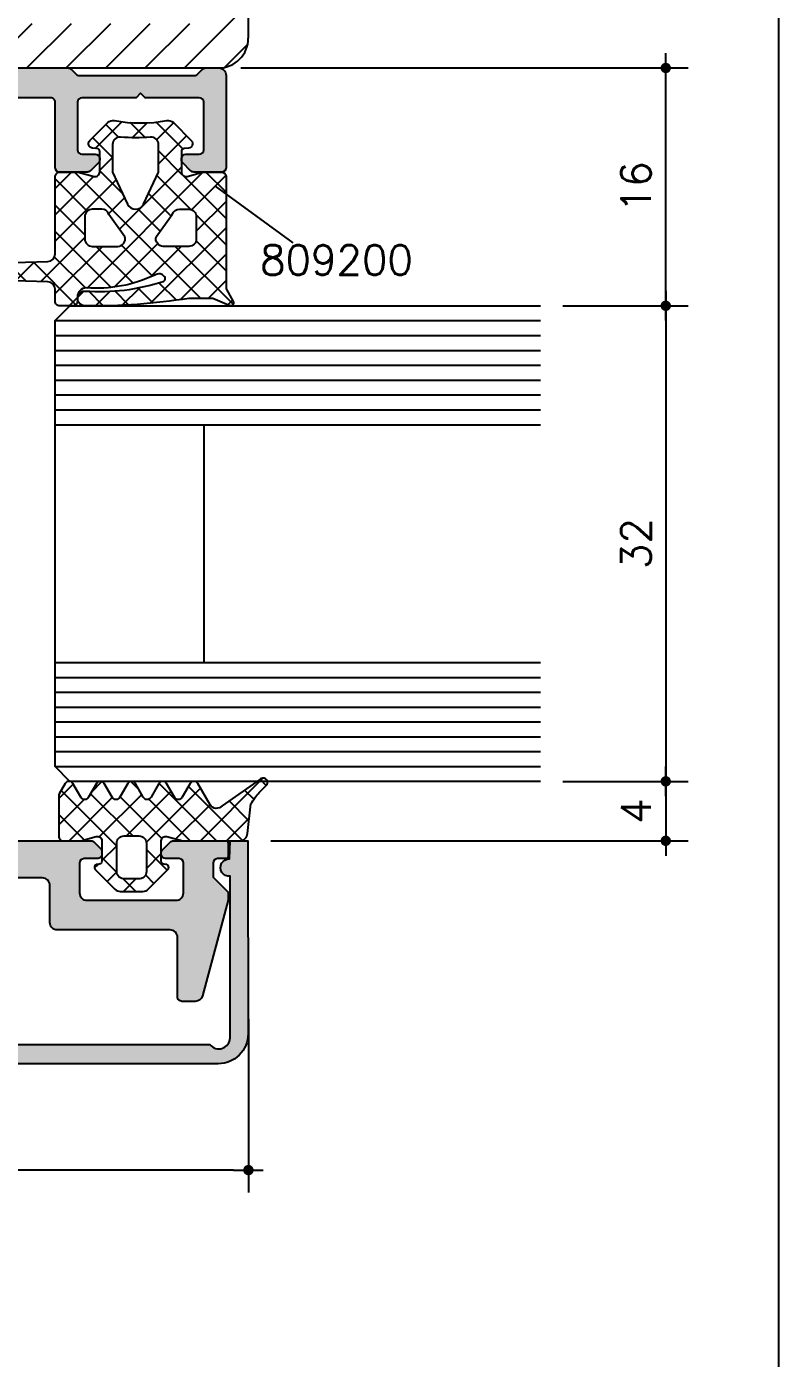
# Model space of a CAD drawing. Extents: x 0 to 4131, y -1600 to 527.
# Drawn here: x 619.4 to 670, y -171.5 to -81.9 of the extents above; entities that cross this region are included whole.
import ezdxf

# ---------------------------------------------------------------- set-up
doc = ezdxf.new("R2010")
doc.units = 0
doc.header["$LTSCALE"] = 7.5
doc.header["$MEASUREMENT"] = 0
doc.layers.get('0').update_dxf_attribs({"linetype": 'CONTINUOUS'})
doc.layers.get('DEFPOINTS').update_dxf_attribs({"linetype": 'CONTINUOUS'})
for name, color, linetype in [('FILL', 8, 'CONTINUOUS'), ('GOMMA', 3, 'CONTINUOUS'), ('GROSSA', 4, 'CONTINUOUS'), ('MARCHIO', 7, 'CONTINUOUS'), ('QUOTE', 254, 'CONTINUOUS'), ('TRATTEGGI', 140, 'CONTINUOUS'), ('VETRO', 6, 'CONTINUOUS')]:
    doc.layers.add(name, color=color, linetype=linetype)
doc.styles.get("Standard").update_dxf_attribs({"font": 'romans.shx'})
doc.dimstyles.new('SCALA_1-1$0', dxfattribs={"dimtxt": 2, "dimasz": 1, "dimexe": 1.5, "dimexo": 1.5, "dimgap": 1, "dimtad": 3, "dimdsep": 46, "dimtxsty": 'Standard', "dimblk1": 'PUNTO', "dimblk2": 'PUNTO', "dimsah": 1, "dimcen": 0.09, "dimclrt": 2, "dimadec": 0, "dimazin": 0, "dimtfac": 0.7, "dimtmove": 0, "dimatfit": 3, "dimldrblk": 'PUNTO', "dimfxl": 1, "dimtolj": 2, "dimarcsym": 0})

# ---------------------------------------------------------------- blocks, each defined once
blk = doc.blocks.new('PUNTO')
blk.add_line((-1, 0), (1, 0))
at = {"const_width": 0.35}
blk.add_lwpolyline([(-0.1750000000000114, 0, 1), (0.1750000000000114, 0, 1)], format="xyb", close=True, dxfattribs=at)
blk = doc.blocks.new('*D164')
at = {"layer": 'DEFPOINTS', "color": 0, "transparency": 16777216}
for p in [(584.3296098893604, -147.1752227569065), (634.34626373693, -147.1742040401763), (584.3296098893604, -158.8334573443771)]:
    blk.add_point(p, dxfattribs=at)
at = {"layer": 'QUOTE', "color": 0, "lineweight": -2, "transparency": 16777216}
for p, q in [((584.3296098893604, -148.6752227569065), (584.3296098893604, -160.3334573443771)), ((634.34626373693, -148.6742040401763), (634.34626373693, -160.3334573443771)), ((633.34626373693, -158.8334573443771), (585.3296098893604, -158.8334573443771))]:
    blk.add_line(p, q, dxfattribs=at)
at = {"layer": 'QUOTE', "color": 0, "lineweight": -2, "transparency": 16777216, "rotation": 180}
blk.add_blockref('PUNTO', (584.3296098893604, -158.8334573443771), dxfattribs=at)
at = {"layer": 'QUOTE', "color": 0, "lineweight": -2, "transparency": 16777216}
blk.add_blockref('PUNTO', (634.34626373693, -158.8334573443771), dxfattribs=at)
at = {"layer": 'QUOTE', "color": 2, "transparency": 16777216, "insert": (609.3026645038902, -156.8334573443771), "char_height": 2, "attachment_point": 5}
blk.add_mtext('\\A2;50', dxfattribs=at)
blk = doc.blocks.new('*D165')
at = {"layer": 'DEFPOINTS', "color": 0, "transparency": 16777216}
for p in [(654.0072167031068, -100.6770972958127), (654.0072167031068, -132.6770972958127), (662.4245735854415, -132.6770972958127)]:
    blk.add_point(p, dxfattribs=at)
at = {"layer": 'QUOTE', "color": 0, "lineweight": -2, "transparency": 16777216}
for p, q in [((655.5072167031068, -100.6770972958127), (663.9245735854415, -100.6770972958127)), ((662.4245735854415, -101.6770972958127), (662.4245735854415, -131.6770972958127)), ((655.5072167031068, -132.6770972958127), (663.9245735854415, -132.6770972958127))]:
    blk.add_line(p, q, dxfattribs=at)
for p, rotation in [((662.4245735854415, -100.6770972958127), 90), ((662.4245735854415, -132.6770972958127), 270)]:
    blk.add_blockref('PUNTO', p, dxfattribs=dict(at, rotation=rotation))
at = {"layer": 'QUOTE', "color": 2, "transparency": 16777216, "insert": (660.4245735854414, -116.6770972958129), "char_height": 2, "attachment_point": 5, "rotation": 90}
blk.add_mtext('\\A2;32', dxfattribs=at)
blk = doc.blocks.new('*D166')
at = {"layer": 'DEFPOINTS', "color": 0, "transparency": 16777216}
for p in [(654.0072167031068, -132.6770972958127), (634.3437228076148, -136.6772058685773), (662.4245735854415, -136.6772058685773)]:
    blk.add_point(p, dxfattribs=at)
at = {"layer": 'QUOTE', "color": 0, "lineweight": -2, "transparency": 16777216}
for p, q in [((655.5072167031068, -132.6770972958127), (663.9245735854415, -132.6770972958127)), ((662.4245735854415, -133.6770972958127), (662.4245735854415, -135.6772058685773)), ((635.8437228076148, -136.6772058685773), (663.9245735854415, -136.6772058685773))]:
    blk.add_line(p, q, dxfattribs=at)
for p, rotation in [((662.4245735854415, -132.6770972958127), 90), ((662.4245735854415, -136.6772058685773), 270)]:
    blk.add_blockref('PUNTO', p, dxfattribs=dict(at, rotation=rotation))
at = {"layer": 'QUOTE', "color": 2, "transparency": 16777216, "insert": (660.4245735854414, -134.6771515821952), "char_height": 2, "attachment_point": 5, "rotation": 90}
blk.add_mtext('\\A2;4', dxfattribs=at)
blk = doc.blocks.new('*D167')
at = {"layer": 'DEFPOINTS', "color": 0, "transparency": 16777216}
for p in [(632.3379366834223, -84.6770972958141), (662.4245735854415, -84.6770972958141), (654.0072167031068, -100.6770972958127)]:
    blk.add_point(p, dxfattribs=at)
at = {"layer": 'QUOTE', "color": 0, "lineweight": -2, "transparency": 16777216}
for p, q in [((633.8379366834223, -84.6770972958141), (663.9245735854415, -84.6770972958141)), ((662.4245735854415, -99.67709729581273), (662.4245735854415, -85.6770972958141)), ((655.5072167031068, -100.6770972958127), (663.9245735854415, -100.6770972958127))]:
    blk.add_line(p, q, dxfattribs=at)
for p, rotation in [((662.4245735854415, -84.6770972958141), 90), ((662.4245735854415, -100.6770972958127), 270)]:
    blk.add_blockref('PUNTO', p, dxfattribs=dict(at, rotation=rotation))
at = {"layer": 'QUOTE', "color": 2, "transparency": 16777216, "insert": (660.4245735854414, -92.67709729581357), "char_height": 2, "attachment_point": 5, "rotation": 90}
blk.add_mtext('\\A2;16', dxfattribs=at)

msp = doc.modelspace()

# ---------------------------------------------------------------- hatches: boundary and pattern name
at = {"layer": 'FILL'}
h = msp.add_hatch(color=253, dxfattribs=at)
h.dxf.hatch_style = 1
edge = h.paths.add_edge_path()
edge.add_line((622.8379366834218, -86.97709729581288), (622.8379366834218, -90.1770972958127))
edge.add_arc((623.1379366834221, -90.17709729581264), 0.3000000000002672, 180.0000000000109, 269.9999999999837)
edge.add_line((623.137936683422, -90.47709729581288), (624.0379366834221, -90.47709729581288))
edge.add_arc((624.0379366834219, -90.77709729581284), 0.2999999999999545, -4.3428372009657323e-11, 89.99999999995657, ccw=False)
edge.add_line((624.3379366834218, -90.77709729581306), (624.3379366834218, -90.85283322710097))
edge.add_arc((624.0379366834221, -90.85283322710106), 0.2999999999997556, -44.999999999984595, 1.63140612130519e-11, ccw=False)
edge.add_line((624.2500687177779, -91.06496526145679), (623.7258046490659, -91.58922933016879))
edge.add_arc((623.5136726147102, -91.37709729581297), 0.2999999999997331, 269.99999999998374, 314.9999999999885, ccw=False)
edge.add_line((623.5136726147101, -91.6770972958127), (621.637936683422, -91.6770972958127))
edge.add_arc((621.637936683422, -91.37709729581252), 0.3000000000001819, 180, 270, ccw=False)
edge.add_line((621.3379366834218, -91.37709729581252), (621.3379366834218, -86.97709729581288))
edge.add_arc((621.037936683422, -86.97709729581263), 0.2999999999999261, 359.9999999999512, 449.9999999999621)
edge.add_line((621.0379366834221, -86.6770972958127), (618.2906278768813, -86.6770972958127))
edge.add_arc((618.2906278768819, -86.97709729581274), 0.3000000000000398, 90.00000000009226, 135.0000000000845)
edge.add_line((618.0784958425255, -86.76496526145706), (614.9258046490658, -89.91765645491591))
edge.add_arc((615.1379366834221, -90.12978848927187), 0.3000000000002958, 135.0000000000576, 180.0000000000597)
edge.add_line((614.8379366834218, -90.12978848927219), (614.8379366834218, -101.3786716895759))
edge.add_line((614.8379366834218, -101.3786716895759), (614.5379366834221, -101.6770972958141))
edge.add_line((614.5379366834221, -101.6770972958141), (614.8379366834218, -101.9755229020527))
edge.add_line((614.8379366834218, -101.9755229020527), (614.8379366834218, -111.3770972958143))
edge.add_arc((614.5379366834222, -111.3770972958144), 0.2999999999996987, -90.0000000000054, 5.4001247917767614e-12, ccw=False)
edge.add_line((614.5379366834221, -111.6770972958141), (613.3622007521338, -111.6770972958141))
edge.add_arc((613.3622007521337, -111.3770972958143), 0.2999999999997556, 225.0000000000154, 270.00000000001626, ccw=False)
edge.add_line((613.150068717778, -111.5892293301702), (612.625804649066, -111.0649652614582))
edge.add_arc((612.8379366834216, -110.8528332271019), 0.2999999999999542, 180.0000000000869, 225.0000000000921, ccw=False)
edge.add_line((612.5379366834217, -110.8528332271023), (612.5379366834217, -110.777097295814))
edge.add_arc((612.8379366834216, -110.7770972958142), 0.2999999999999545, 89.99999999995657, 179.9999999999566, ccw=False)
edge.add_line((612.8379366834218, -110.4770972958142), (613.3379366834218, -110.4770972958142))
edge.add_arc((613.3379366834218, -110.1770972958141), 0.3000000000001819, 270, 360)
edge.add_line((613.637936683422, -110.1770972958141), (613.637936683422, -109.2382079957072))
edge.add_arc((613.3379366834221, -109.2382079957073), 0.2999999999999829, 3.256887993818827e-11, 60.00000000002383)
edge.add_line((613.4879366834219, -108.9784003745719), (611.3879366834216, -107.7659648092738))
edge.add_arc((611.5379366834221, -107.5061571881386), 0.3000000000001263, 179.9999999999077, 239.9999999999061, ccw=False)
edge.add_line((611.2379366834219, -107.5061571881381), (611.2379366834219, -107.3812479322462))
edge.add_line((611.2379366834219, -107.3812479322462), (611.5379366834221, -107.081247932246))
edge.add_line((611.5379366834221, -107.081247932246), (611.2379366834219, -106.7812479322463))
edge.add_line((611.2379366834219, -106.7812479322463), (611.2379366834219, -105.7870972958142))
edge.add_line((611.2379366834219, -105.7870972958142), (611.5379366834221, -105.487097295814))
edge.add_line((611.5379366834221, -105.487097295814), (611.2379366834219, -105.1870972958138))
edge.add_line((611.2379366834219, -105.1870972958138), (611.2379366834219, -104.197097295814))
edge.add_line((611.2379366834219, -104.197097295814), (611.5379366834221, -103.8970972958139))
edge.add_line((611.5379366834221, -103.8970972958139), (611.2379366834219, -103.5970972958141))
edge.add_line((611.2379366834219, -103.5970972958141), (611.2379366834219, -102.6070972958139))
edge.add_line((611.2379366834219, -102.6070972958139), (611.5379366834221, -102.3070972958142))
edge.add_line((611.5379366834221, -102.3070972958142), (611.2379366834219, -102.007097295814))
edge.add_line((611.2379366834219, -102.007097295814), (611.2379366834219, -101.0170972958138))
edge.add_line((611.2379366834219, -101.0170972958138), (611.5379366834221, -100.717097295814))
edge.add_line((611.5379366834221, -100.717097295814), (611.2379366834219, -100.4170972958138))
edge.add_line((611.2379366834219, -100.4170972958138), (611.2379366834219, -99.42709729581406))
edge.add_line((611.2379366834219, -99.42709729581406), (611.5379366834221, -99.12709729581388))
edge.add_line((611.5379366834221, -99.12709729581388), (611.2379366834219, -98.82709729581416))
edge.add_line((611.2379366834219, -98.82709729581416), (611.2379366834219, -97.83709729581392))
edge.add_line((611.2379366834219, -97.83709729581392), (611.5379366834221, -97.53709729581419))
edge.add_line((611.5379366834221, -97.53709729581419), (611.2379366834219, -97.23709729581401))
edge.add_line((611.2379366834219, -97.23709729581401), (611.2379366834219, -96.24709729581423))
edge.add_line((611.2379366834219, -96.24709729581423), (611.5379366834221, -95.94709729581405))
edge.add_line((611.5379366834221, -95.94709729581405), (611.2366922424911, -95.64585285488351))
edge.add_line((611.2366922424911, -95.64585285488351), (611.2379366834219, -95.57709729581416))
edge.add_arc((609.3379366834218, -95.57709729581416), 1.900000000000091, 0, 180)
edge.add_line((607.4379366834218, -95.57709729581416), (607.4379366834218, -96.44209729581394))
edge.add_line((607.4379366834218, -96.44209729581394), (607.1379366834216, -96.74209729581412))
edge.add_line((607.1379366834216, -96.74209729581412), (607.4379366834218, -97.04209729581385))
edge.add_line((607.4379366834218, -97.04209729581385), (607.4379366834218, -98.03209729581408))
edge.add_line((607.4379366834218, -98.03209729581408), (607.1379366834216, -98.33209729581381))
edge.add_line((607.1379366834216, -98.33209729581381), (607.4379366834218, -98.63209729581399))
edge.add_line((607.4379366834218, -98.63209729581399), (607.4379366834218, -99.62209729581423))
edge.add_line((607.4379366834218, -99.62209729581423), (607.1379366834216, -99.92209729581396))
edge.add_line((607.1379366834216, -99.92209729581396), (607.4379366834218, -100.2220972958141))
edge.add_line((607.4379366834218, -100.2220972958141), (607.4379366834218, -101.2120972958139))
edge.add_line((607.4379366834218, -101.2120972958139), (607.1379366834216, -101.5120972958141))
edge.add_line((607.1379366834216, -101.5120972958141), (607.4379366834218, -101.8120972958138))
edge.add_line((607.4379366834218, -101.8120972958138), (607.4379366834218, -102.8020972958141))
edge.add_line((607.4379366834218, -102.8020972958141), (607.1379366834216, -103.1020972958138))
edge.add_line((607.1379366834216, -103.1020972958138), (607.4379366834218, -103.402097295814))
edge.add_line((607.4379366834218, -103.402097295814), (607.4379366834218, -104.3920972958142))
edge.add_line((607.4379366834218, -104.3920972958142), (607.1379366834216, -104.6920972958139))
edge.add_line((607.1379366834216, -104.6920972958139), (607.4379366834218, -104.9920972958141))
edge.add_line((607.4379366834218, -104.9920972958141), (607.4379366834218, -105.9820972958139))
edge.add_line((607.4379366834218, -105.9820972958139), (607.1379366834216, -106.2820972958141))
edge.add_line((607.1379366834216, -106.2820972958141), (607.4379366834218, -106.5820972958143))
edge.add_line((607.4379366834218, -106.5820972958143), (607.4379366834218, -107.5061571881381))
edge.add_arc((607.1379366834217, -107.5061571881386), 0.3000000000001251, -59.999999999906095, 9.231371222995222e-11, ccw=False)
edge.add_line((607.2879366834221, -107.7659648092738), (605.1879366834218, -108.9784003745719))
edge.add_arc((605.337936683422, -109.238207995707), 0.2999999999998365, 120.0000000000632, 180.000000000038)
edge.add_line((605.0379366834221, -109.2382079957072), (605.0379366834217, -110.1770972958141))
edge.add_arc((605.3379366834218, -110.1770972958141), 0.3000000000001251, 179.9999999999891, 270.0000000000109)
edge.add_line((605.3379366834218, -110.4770972958142), (605.8379366834218, -110.4770972958142))
edge.add_arc((605.8379366834222, -110.7770972958142), 0.2999999999999261, 3.802824721788056e-11, 90.00000000004889, ccw=False)
edge.add_line((606.137936683422, -110.777097295814), (606.137936683422, -110.8528332271019))
edge.add_arc((605.8379366834222, -110.8528332271019), 0.2999999999998977, -44.99999999997311, 5.4001247917767614e-12, ccw=False)
edge.add_line((606.0500687177781, -111.0649652614577), (605.5258046490661, -111.5892293301702))
edge.add_arc((605.3136726147102, -111.3770972958138), 0.3000000000002958, 269.99999999994026, 314.9999999999424, ccw=False)
edge.add_line((605.3136726147098, -111.6770972958141), (604.137936683422, -111.6770972958141))
edge.add_arc((604.1379366834218, -111.3770972958141), 0.2999999999999545, 180.0000000000434, 270.0000000000434, ccw=False)
edge.add_line((603.8379366834218, -111.3770972958143), (603.8379366834218, -101.9755229020523))
edge.add_line((603.8379366834218, -101.9755229020523), (604.137936683422, -101.6770972958141))
edge.add_line((604.137936683422, -101.6770972958141), (603.8379366834218, -101.3786716895754))
edge.add_line((603.8379366834218, -101.3786716895754), (603.8379366834218, -90.12978848927219))
edge.add_arc((603.5379366834215, -90.12978848927187), 0.3000000000002956, 359.9999999999403, 404.9999999999424)
edge.add_line((603.7500687177779, -89.91765645491591), (600.5973775243182, -86.76496526145706))
edge.add_arc((600.3852454899619, -86.97709729581274), 0.3000000000000346, 44.99999999991556, 89.99999999990773)
edge.add_line((600.3852454899624, -86.6770972958127), (597.6379366834216, -86.6770972958127))
edge.add_arc((597.6379366834218, -86.97709729581263), 0.2999999999999261, 90.00000000003799, 180.0000000000489)
edge.add_line((597.3379366834218, -86.97709729581288), (597.3379366834218, -91.37709729581252))
edge.add_arc((597.0379366834218, -91.37709729581255), 0.3000000000001535, -90.0000000000054, 5.4001247917767614e-12, ccw=False)
edge.add_line((597.0379366834217, -91.6770972958127), (595.1622007521336, -91.6770972958127))
edge.add_arc((595.1622007521336, -91.37709729581289), 0.2999999999998124, 225.0000000000192, 270.00000000001086, ccw=False)
edge.add_line((594.9500687177778, -91.58922933016879), (594.4258046490658, -91.06496526145679))
edge.add_arc((594.6379366834217, -90.85283322710106), 0.2999999999997532, 179.9999999999837, 224.9999999999847, ccw=False)
edge.add_line((594.3379366834218, -90.85283322710097), (594.3379366834218, -90.77709729581261))
edge.add_arc((594.6379366834216, -90.77709729581258), 0.2999999999996987, 89.9999999999946, 180.0000000000054, ccw=False)
edge.add_line((594.6379366834216, -90.47709729581288), (595.5379366834217, -90.47709729581288))
edge.add_arc((595.5379366834217, -90.17709729581264), 0.3000000000002387, 270.0000000000109, 359.9999999999891)
edge.add_line((595.8379366834218, -90.1770972958127), (595.8379366834218, -86.97709729581288))
edge.add_arc((595.5379366834215, -86.97709729581297), 0.3000000000002672, 1.62844399690787e-11, 89.99999999998371)
edge.add_line((595.5379366834217, -86.6770972958127), (591.8879366834216, -86.6770972958127))
edge.add_line((591.8879366834216, -86.6770972958127), (591.5879366834218, -86.37709729581297))
edge.add_line((591.5879366834218, -86.37709729581297), (591.2879366834217, -86.6770972958127))
edge.add_line((591.2879366834217, -86.6770972958127), (587.6379366834216, -86.6770972958127))
edge.add_arc((587.6379366834218, -86.97709729581263), 0.2999999999999261, 90.00000000003799, 180.0000000000489)
edge.add_line((587.3379366834218, -86.97709729581288), (587.3379366834218, -90.1770972958127))
edge.add_arc((587.6379366834219, -90.17709729581287), 0.3000000000000114, 179.9999999999674, 269.9999999999458)
edge.add_line((587.6379366834216, -90.47709729581288), (588.5379366834217, -90.47709729581288))
edge.add_arc((588.5379366834219, -90.7770972958129), 0.3000000000000114, 5.4285465012071654e-11, 90.00000000003263, ccw=False)
edge.add_line((588.8379366834218, -90.77709729581261), (588.8379366834218, -90.85283322710097))
edge.add_arc((588.5379366834219, -90.85283322710052), 0.2999999999999829, 314.9999999999117, 359.99999999991314, ccw=False)
edge.add_line((588.7500687177775, -91.06496526145679), (588.2258046490655, -91.58922933016879))
edge.add_arc((588.0136726147098, -91.37709729581289), 0.2999999999998135, 269.99999999998914, 314.9999999999808, ccw=False)
edge.add_line((588.0136726147097, -91.6770972958127), (586.137936683422, -91.6770972958127))
edge.add_arc((586.1379366834221, -91.37709729581246), 0.3000000000002387, 180.0000000000109, 269.99999999998914, ccw=False)
edge.add_line((585.8379366834218, -91.37709729581252), (585.8379366834218, -85.17709729581406))
edge.add_arc((586.3379366834218, -85.17709729581406), 0.5, 90, 180, ccw=False)
edge.add_line((586.3379366834218, -84.67709729581406), (587.2136726147099, -84.67709729581406))
edge.add_arc((587.2136726147103, -84.97709729581436), 0.3000000000002956, 45.00000000005758, 90.00000000005969, ccw=False)
edge.add_line((587.4258046490662, -84.76496526145797), (587.7500687177779, -85.08922933017016))
edge.add_arc((587.962200752134, -84.87709729581374), 0.300000000000326, 225.0000000000595, 270.000000000057)
edge.add_line((587.9622007521342, -85.17709729581406), (595.7136726147099, -85.17709729581406))
edge.add_arc((595.7136726147103, -84.87709729581377), 0.3000000000002956, 269.9999999999403, 314.9999999999424)
edge.add_line((595.9258046490662, -85.08922933017016), (596.2500687177779, -84.76496526145797))
edge.add_arc((596.4622007521336, -84.97709729581379), 0.2999999999997331, 89.99999999998369, 134.9999999999885, ccw=False)
edge.add_line((596.4622007521338, -84.67709729581406), (601.2136726147099, -84.67709729581406))
edge.add_arc((601.21367261471, -84.9770972958139), 0.2999999999998408, 45.00000000002302, 90.00000000001091, ccw=False)
edge.add_line((601.4258046490658, -84.76496526145797), (605.7500687177779, -89.08922933017016))
edge.add_arc((605.5379366834222, -89.30136136452586), 0.2999999999996929, -2.1714186004828662e-11, 44.99999999998852, ccw=False)
edge.add_line((605.8379366834218, -89.30136136452597), (605.8379366834218, -90.37709729581388))
edge.add_arc((606.137936683422, -90.37709729581391), 0.3000000000001535, 179.9999999999946, 270.0000000000054)
edge.add_line((606.137936683422, -90.67709729581406), (612.5379366834217, -90.67709729581406))
edge.add_arc((612.5379366834218, -90.37709729581391), 0.3000000000001535, 269.9999999999946, 360.0000000000055)
edge.add_line((612.8379366834218, -90.37709729581388), (612.8379366834218, -89.30136136452597))
edge.add_arc((613.1379366834216, -89.30136136452586), 0.2999999999996703, 135.0000000000077, 180.0000000000217, ccw=False)
edge.add_line((612.9258046490658, -89.08922933017016), (617.2500687177779, -84.76496526145797))
edge.add_arc((617.4622007521338, -84.97709729581385), 0.2999999999997934, 89.99999999998909, 134.9999999999846, ccw=False)
edge.add_line((617.4622007521338, -84.67709729581406), (622.2136726147099, -84.67709729581406))
edge.add_arc((622.21367261471, -84.97709729581379), 0.2999999999997272, 45.00000000001148, 90.00000000001631, ccw=False)
edge.add_line((622.4258046490658, -84.76496526145797), (622.7500687177779, -85.08922933017016))
edge.add_arc((622.9622007521336, -84.87709729581434), 0.2999999999997331, 225.0000000000115, 270.0000000000163)
edge.add_line((622.9622007521338, -85.17709729581406), (630.7136726147099, -85.17709729581406))
edge.add_arc((630.71367261471, -84.87709729581437), 0.2999999999996987, 269.9999999999783, 314.9999999999885)
edge.add_line((630.9258046490658, -85.08922933017016), (631.2500687177779, -84.76496526145797))
edge.add_arc((631.4622007521336, -84.97709729581376), 0.2999999999996929, 89.99999999997829, 134.9999999999885, ccw=False)
edge.add_line((631.4622007521338, -84.67709729581406), (632.3379366834218, -84.67709729581406))
edge.add_arc((632.3379366834218, -85.17709729581406), 0.5, 0, 90, ccw=False)
edge.add_line((632.8379366834218, -85.17709729581406), (632.8379366834218, -91.37709729581252))
edge.add_arc((632.5379366834217, -91.37709729581246), 0.3000000000002387, 270.00000000001086, 359.99999999998914, ccw=False)
edge.add_line((632.5379366834217, -91.6770972958127), (630.662200752134, -91.6770972958127))
edge.add_arc((630.662200752134, -91.37709729581289), 0.2999999999998124, 225.0000000000192, 270.00000000001086, ccw=False)
edge.add_line((630.4500687177782, -91.58922933016879), (629.9258046490662, -91.06496526145679))
edge.add_arc((630.1379366834219, -90.85283322710052), 0.2999999999999743, 180.0000000000869, 225.0000000000883, ccw=False)
edge.add_line((629.8379366834218, -90.85283322710097), (629.8379366834218, -90.77709729581306))
edge.add_arc((630.1379366834221, -90.77709729581306), 0.3000000000002103, 90.0000000000054, 180, ccw=False)
edge.add_line((630.137936683422, -90.47709729581288), (631.0379366834221, -90.47709729581288))
edge.add_arc((631.0379366834219, -90.17709729581287), 0.3000000000000114, 270.0000000000542, 360.0000000000326)
edge.add_line((631.3379366834218, -90.1770972958127), (631.3379366834223, -86.97709729581288))
edge.add_arc((631.0379366834221, -86.97709729581294), 0.3000000000002387, 1.085629331272016e-11, 89.99999999998914)
edge.add_line((631.0379366834221, -86.6770972958127), (627.387936683422, -86.6770972958127))
edge.add_line((627.387936683422, -86.6770972958127), (627.0879366834218, -86.37709729581297))
edge.add_line((627.0879366834218, -86.37709729581297), (626.7879366834221, -86.6770972958127))
edge.add_line((626.7879366834221, -86.6770972958127), (623.137936683422, -86.6770972958127))
edge.add_arc((623.1379366834221, -86.97709729581294), 0.3000000000002387, 90.00000000001086, 179.9999999999891)
h = msp.add_hatch(dxfattribs=at)
h.set_pattern_fill('ANSI37', color=137, scale=10, angle=-1.272221872585407e-14, style=0)
h.set_pattern_definition([(44.99999999999999, (250.4332190304127, -320.5056679362697), (-0.8838834764831841, 0.8838834764831847), []), (135, (250.4332190304127, -320.5056679362697), (-0.8838834764831847, -0.8838834764831841), [])])
h.paths.add_polyline_path([(632.8379366834218, -91.97709729581265, 0.4142135623730946), (632.5379366834218, -91.67709729581262), (631.3365434242453, -91.67709729581262, 0.06554346281525242), (631.2588977107145, -91.68731954792591), (630.2155823969526, -91.96687504369945, -0.4931454260313082), (629.837936683422, -91.67709729581276), (629.837936683422, -90.2995094495187, -0.3888787318529186), (630.0205055348723, -90.10027050990035), (630.3152467330792, -90.07448399638312, 0.6370702608073822), (630.5012320446108, -89.56349355259962), (629.2929398823583, -88.35520139034708, 0.2454199115108696), (628.8512222143659, -88.21658909726185, -0.08886043818028054), (625.3246511184016, -88.2165890972619, 0.2454199115108562), (624.8829334504092, -88.35520139034708), (623.6746412908981, -89.56349354985821, 0.6370702608073999), (623.8606266024296, -90.07448399364168), (624.1553678319715, -90.10027050990035, -0.3888787318529017), (624.3379366834218, -90.2995094495187), (624.337936683422, -91.6770972958127, -0.4931454260313342), (623.960290969891, -91.96687504369945), (622.878825691875, -91.67709729581267), (621.6379366834219, -91.67709729581279, 0.4142135623730669), (621.3379366834218, -91.9770972958128), (621.3379366834218, -97.19222767955492, -0.405243295720957), (620.8532958876399, -97.69199171872319), (614.8379366834218, -97.87686122357334), (614.8379366834218, -98.87733336805198), (620.85329588764, -99.06220287290219, -0.4052432957209333), (621.3379366834218, -99.56196691207037), (621.337936683422, -100.3770972958127, 0.4142135623730743), (621.6379366834219, -100.6770972958127), (622.5379366834219, -100.6770972958127, 0.4142135623732061), (622.837936683422, -100.3770972958125), (622.8379366834218, -100.0770972958129, -0.4142135623731342), (623.4379366834218, -99.47709729581263, 0.1286776343090573), (628.0435947695884, -98.61026454464579, -0.3865361286483717), (628.7072287378688, -98.7196085225001, -0.5215921621712785), (628.612879852051, -99.0337775602896, -0.09780650666532191), (623.3456188106484, -99.68234149400158, 0.9233661372519743), (623.2813463176722, -100.6770972958127), (624.8417848738941, -100.6770972958127, 0.03458326819183138), (630.3304210426558, -100.1770972958126), (631.9451163603944, -100.1770972958126), (633.0582651609936, -100.6605433328752, 0.719514949498532), (633.3120649031589, -100.378713541609), (632.8379366834218, -99.5395597250243)])
h.paths.add_polyline_path([(627.2945500009054, -93.83493303328163, -0.6370702608074905), (626.2069806564614, -93.83493302622807), (625.2007653473662, -91.67709729581264), (625.2007653473662, -89.8256717118561, -0.4410091218320475), (625.7460092200946, -89.32772292736058, 0.0453368684158179), (627.7555214746376, -89.32772292736041, -0.4410091218321642), (628.3007653473661, -89.82567171185602), (628.3007653473658, -91.67709729581264)], flags=16)
h.paths.add_polyline_path([(629.7022056331484, -94.17709729581262), (630.3379366834215, -94.17709729581262, -0.4142135623730952), (630.8379366834215, -94.67709729581262), (630.8379366834215, -96.17709729581276, -0.414213562373124), (630.3379366834215, -96.67709729581273), (628.6194278553705, -96.67709729581256, -0.5050829045456704), (628.1417634988038, -96.0293246242334), (629.2245412765816, -94.52932462423345, -0.3288304544284937)], flags=16)
h.paths.add_polyline_path([(626.0341098680396, -96.0293246242334, -0.5050829045456526), (625.5564455114729, -96.67709729581256), (623.837936683422, -96.67709729581273, -0.4142135623731248), (623.3379366834218, -96.17709729581273), (623.3379366834218, -94.67709729581262, -0.4142135623730949), (623.8379366834218, -94.17709729581262), (624.473667733695, -94.17709729581262, -0.328830454428494), (624.9513320902618, -94.52932462423345)], flags=16)
h.paths.add_polyline_path([(614.8379366834218, -97.87686122357334), (614.8225774792038, -97.87733325664439, 0.9697392325154951), (614.8225774792037, -98.87686133498093), (614.8379366834218, -98.87733336805198)])
h = msp.add_hatch(dxfattribs=at)
h.set_pattern_fill('ANSI37', color=137, scale=10, angle=-1.272221872585407e-14, style=0)
h.set_pattern_definition([(44.99999999999999, (486.6986903194337, -10.62262442598194), (-0.8838834764831842, 0.8838834764831845), []), (135, (486.6986903194337, -10.62262442598194), (-0.8838834764831845, -0.8838834764831842), [])])
edge = h.paths.add_edge_path(flags=16)
edge.add_line((625.481754152332, -138.7456206316813), (625.4817541523324, -136.8440169198445))
edge.add_arc((625.9817541523323, -136.8440169198448), 0.4999999999998295, 89.99999999998039, 179.9999999999674, ccw=False)
edge.add_line((625.9817541523324, -136.344016919845), (626.981754152332, -136.3440169198445))
edge.add_arc((626.981754152332, -136.8440169198445), 0.5, 0, 90, ccw=False)
edge.add_line((627.481754152332, -136.8440169198445), (627.481754152332, -138.7456206316813))
edge.add_arc((626.9817541523321, -138.7456206316812), 0.4999999999999432, 264.80833265839067, 359.999999999987, ccw=False)
edge.add_line((626.9365102796036, -139.2435694161766), (626.0269980250604, -139.243569416177))
edge.add_arc((625.9817541523321, -138.7456206316815), 0.5000000000000533, 179.9999999999772, 275.1916673415949, ccw=False)
edge = h.paths.add_edge_path()
edge.add_line((621.8817541523321, -136.677097298357), (622.9331474115087, -136.677097298357))
edge.add_arc((622.9333194023717, -135.8771749991259), 0.7999223177208734, 269.9876808654755, 279.1696125971982)
edge.add_line((623.0607931250391, -136.6668750462433), (624.1041084388015, -136.38731955047))
edge.add_arc((624.181754152332, -136.6770972983568), 0.2999999999999781, -4.3428372009657323e-11, 104.999999999945, ccw=False)
edge.add_line((624.481754152332, -136.677097298357), (624.4817541523315, -138.0546851446508))
edge.add_arc((624.2817541523314, -138.0546851446505), 0.200000000000216, 274.9999999999255, 359.99999999989416, ccw=False)
edge.add_line((624.2991853008806, -138.2539240842691), (624.1643230037815, -138.2657230064026))
edge.add_arc((624.1817541523312, -138.464961946021), 0.2000000000000538, 95.0000000000197, 225.0000000000057)
edge.add_line((624.0403327960938, -138.6063833022583), (625.3646001827859, -139.93065068895))
edge.add_arc((625.7181535733791, -139.5770972983566), 0.5000000000000241, 225.0000000000115, 270.000000000013)
edge.add_line((625.7181535733793, -140.0770972983566), (627.2453547312847, -140.0770972983566))
edge.add_arc((627.2453547312848, -139.5770972983566), 0.5000000000000568, 269.9999999999902, 314.9999999999885)
edge.add_line((627.598908121878, -139.93065068895), (628.9231755085701, -138.6063833022583))
edge.add_arc((628.7817541523328, -138.464961946021), 0.2000000000000298, 314.9999999999943, 444.9999999999803)
edge.add_line((628.7991853008824, -138.2657230064026), (628.6643230037834, -138.2539240842691))
edge.add_arc((628.6817541523327, -138.0546851446505), 0.2000000000002247, 180.0000000001058, 265.0000000000745, ccw=False)
edge.add_line((628.4817541523324, -138.0546851446508), (628.481754152332, -136.677097298357))
edge.add_arc((628.7817541523322, -136.6770972983569), 0.3000000000001819, 75.00000000001478, 180.0000000000163, ccw=False)
edge.add_line((628.8593998658629, -136.38731955047), (629.9408651438788, -136.677097298357))
edge.add_line((629.9408651438788, -136.677097298357), (633.7817541523322, -136.677097298357))
edge.add_arc((633.7817541523322, -136.177097298357), 0.5, 270, 360)
edge.add_line((634.2817541523322, -136.177097298357), (634.5180559537142, -134.196500737484))
edge.add_arc((637.3063889144295, -135.6388853608162), 3.139311087075689, 135.3847465420472, 152.6477989781012, ccw=False)
edge.add_line((635.0717045625082, -133.4340134940823), (635.6071991863058, -132.8762593357798))
edge.add_arc((635.3353068501949, -132.7494738572576), 0.2999999999999989, 335.0000000000002, 500.000000000006)
edge.add_line((635.1054935172591, -132.5566375743517), (632.5794512611304, -134.3161412354513))
edge.add_arc((632.1949792356312, -133.9964831969032), 0.4999999999999695, 209.9999998783095, 320.25916002302364, ccw=False)
edge.add_line((631.761966533208, -134.2464831959835), (630.9424837057867, -132.8270972959978))
edge.add_arc((630.6826760840305, -132.9770972949223), 0.2999999999999421, 29.99999976281211, 149.9999998718471)
edge.add_line((630.4228684632307, -132.8270972943412), (629.892253220083, -133.7461498577615))
edge.add_arc((629.6324455991962, -133.596149857331), 0.3000000000001377, 209.9999997627931, 329.99999990506177, ccw=False)
edge.add_line((629.3726379774397, -133.7461498562554), (628.84202274408, -132.827097297257))
edge.add_arc((628.5822151221109, -132.9770972958129), 0.3000000000001021, 29.99999968151882, 149.9999999051001)
edge.add_line((628.3224075012239, -132.8270972953826), (627.7917922530404, -133.7461498572399))
edge.add_arc((627.5319846319052, -133.59614985724), 0.2999999999998809, 210.0000000000018, 329.9999999999981, ccw=False)
edge.add_line((627.27217701077, -133.7461498572399), (626.7415617743198, -132.827097296866))
edge.add_arc((626.4817541525765, -132.9770972958128), 0.2999999999999552, 29.99999976775603, 149.999999905108)
edge.add_line((626.2219465316897, -132.8270972953826), (625.6913312839578, -133.7461498572399))
edge.add_arc((625.4315236628225, -133.59614985724), 0.2999999999998809, 210.0000000000018, 329.9999999999981, ccw=False)
edge.add_line((625.1717160416873, -133.7461498572399), (624.6411008052372, -132.827097296866))
edge.add_arc((624.3812931834939, -132.9770972958126), 0.2999999999999399, 29.99999976770756, 149.9999999050596)
edge.add_line((624.1214855626071, -132.8270972953821), (623.5908703148751, -133.7461498572399))
edge.add_arc((623.3310626937399, -133.59614985724), 0.2999999999998809, 210.0000000000018, 329.9999999999981, ccw=False)
edge.add_line((623.0712550726047, -133.7461498572399), (622.5406398316094, -132.827097296866))
edge.add_arc((622.280832209866, -132.9770972958126), 0.2999999999999399, 29.99999976770756, 149.9999999050596)
edge.add_line((622.0210245889792, -132.8270972953821), (621.6219465314451, -133.5183207694765))
edge.add_arc((621.8817541523324, -133.6683207699072), 0.3000000000004407, 149.9999999050701, 180.0000000000109)
edge.add_line((621.5817541523319, -133.6683207699072), (621.5817541523319, -136.3770972983568))
edge.add_arc((621.8817541523321, -136.3770972983568), 0.3000000000001535, 179.9999999999946, 270.0000000000054)
h = msp.add_hatch(color=253, dxfattribs=at)
h.dxf.hatch_style = 1
h.paths.add_polyline_path([(609.3379366834218, -150.3741961550949), (586.8585417951051, -150.3741961550923, -0.7199425270523029), (585.5085435297417, -149.9258092095846), (585.4968539308737, -139.0555143347725, 1.075506706590482), (585.5385650295569, -137.8931959306138), (585.493722991061, -136.6770970437308), (584.2945154379605, -136.6770970437306), (584.3001225155883, -149.6752148718258, 0.4140643826230631), (586.3001222561423, -151.6741961550936), (609.3379366834218, -151.6741961550936)])
h.paths.add_polyline_path([(634.3167763098654, -149.6737344518951), (634.3152440451572, -141.8362428687921), (633.1127192620419, -141.0489797644742), (633.108541795107, -149.9241961550947, -0.7207592200529246), (631.7585417951108, -150.3741961550975), (609.3379366834218, -150.3741961550949), (609.3379366834218, -151.6741961550936), (632.3167763631578, -151.6741961550936, 0.4142811788581466)])
h.paths.add_polyline_path([(634.3142354074994, -136.6770891586476), (633.1150279780093, -136.6770891586476), (633.0710861203286, -137.8932209048981, 1.075506706590503), (633.1136575672654, -139.0555081156618), (633.1127192620419, -141.0489797644742), (634.3152440451572, -141.8362428687921)])
h = msp.add_hatch(color=253, dxfattribs=at)
h.dxf.hatch_style = 1
edge = h.paths.add_edge_path()
edge.add_arc((620.4879366834213, -139.6770970437306), 0.5000000000000284, 0, 89.99999999999675)
edge.add_line((620.4879366834213, -139.1770970437306), (609.6379366834211, -139.1770970437302))
edge.add_line((609.6379366834211, -139.1770970437302), (609.3379366834214, -138.8770970437302))
edge.add_line((609.3379366834214, -138.8770970437302), (609.0379366834212, -139.1770970437302))
edge.add_line((609.0379366834212, -139.1770970437302), (598.1879366834213, -139.1770970437299))
edge.add_arc((598.1879366834213, -139.6770970437299), 0.5, 90, 180)
edge.add_line((597.6879366834213, -139.6770970437299), (597.6879366834213, -142.1770970437308))
edge.add_arc((597.1879366834213, -142.1770970437308), 0.5, -90, 0, ccw=False)
edge.add_line((597.1879366834213, -142.6770970437308), (589.5879366834214, -142.6770970437307))
edge.add_arc((589.5879366834214, -143.1770970437307), 0.5, 90, 180)
edge.add_line((589.0879366834214, -143.1770970437307), (589.0879366834214, -147.1770970437307))
edge.add_arc((588.7879366834213, -147.1770970437306), 0.3000000000000682, 269.9999999999783, 359.9999999999783, ccw=False)
edge.add_line((588.7879366834212, -147.4770970437307), (587.7401892883466, -147.4770970437307))
edge.add_arc((587.7401892883466, -147.1770970437306), 0.3000000000000114, 195.0000000000048, 270.00000000000813, ccw=False)
edge.add_line((587.4504115404599, -147.2547427572614), (585.6879366834213, -140.6770970437307))
edge.add_line((585.6879366834213, -140.6770970437307), (585.6879366834213, -140.1219697776621))
edge.add_line((585.6879366834213, -140.1219697776621), (586.6879366834213, -139.1219697776621))
edge.add_line((586.6879366834213, -139.1219697776621), (586.6879366834213, -138.1770970437306))
edge.add_arc((586.3879366834212, -138.1770970437307), 0.300000000000054, 2.17125866254537e-11, 90.00000000002443)
edge.add_line((586.3879366834211, -137.8770970437306), (585.8379366834214, -137.8770970437306))
edge.add_arc((585.8379366834214, -137.7270970437306), 0.1500000000000341, 180.0000000000217, 270.00000000002166, ccw=False)
edge.add_line((585.6879366834213, -137.7270970437307), (585.6879366834213, -136.8270970437309))
edge.add_arc((585.8379366834214, -136.827097043731), 0.1500000000000483, 89.99999999998369, 179.9999999999783, ccw=False)
edge.add_line((585.8379366834214, -136.6770970437309), (589.3636726147096, -136.6770970437308))
edge.add_arc((589.3636726147097, -136.9770970437309), 0.3000000000000682, 45.000000000007674, 90.00000000001091, ccw=False)
edge.add_line((589.5758046490656, -136.7649650093748), (590.1000687177774, -137.2892290780865))
edge.add_arc((589.8879366834215, -137.5013611124423), 0.2999999999999341, -2.1714186004828662e-11, 44.99999999997311, ccw=False)
edge.add_line((590.1879366834213, -137.5013611124424), (590.1879366834213, -137.5770970437306))
edge.add_arc((589.8879366834212, -137.5770970437305), 0.3000000000000966, 269.99999999998374, 359.99999999999454, ccw=False)
edge.add_line((589.8879366834211, -137.8770970437306), (588.9879366834213, -137.8770970437306))
edge.add_arc((588.9879366834214, -138.1770970437306), 0.3000000000000114, 90.00000000001086, 180.0000000000109)
edge.add_line((588.6879366834213, -138.1770970437307), (588.6879366834213, -140.1770970437308))
edge.add_arc((589.1879366834213, -140.1770970437308), 0.5, 180, 270)
edge.add_line((589.1879366834213, -140.6770970437308), (595.1879366834213, -140.6770970437308))
edge.add_arc((595.1879366834213, -140.1770970437308), 0.5, 270, 360)
edge.add_line((595.6879366834213, -140.1770970437308), (595.6879366834213, -138.1770970437307))
edge.add_arc((595.3879366834213, -138.1770970437306), 0.3000000000000114, 359.9999999999891, 449.9999999999891)
edge.add_line((595.3879366834213, -137.8770970437306), (594.4879366834213, -137.8770970437306))
edge.add_arc((594.4879366834213, -137.5770970437307), 0.2999999999999545, 180, 270, ccw=False)
edge.add_line((594.1879366834213, -137.5770970437307), (594.1879366834213, -137.4013611124427))
edge.add_arc((594.4879366834214, -137.4013611124425), 0.3000000000000114, 135.0000000000346, 180.000000000038, ccw=False)
edge.add_line((594.2758046490652, -137.1892290780867), (594.7000687177782, -136.7649650093737))
edge.add_arc((594.9122007521341, -136.9770970437301), 0.300000000000316, 89.99999999994031, 134.9999999999386, ccw=False)
edge.add_line((594.9122007521345, -136.6770970437298), (623.7636726147092, -136.6770970437308))
edge.add_arc((623.7636726147093, -136.9770970437309), 0.3000000000001251, 45.00000000001529, 90.00000000001091, ccw=False)
edge.add_line((623.9758046490653, -136.7649650093748), (624.4000687177771, -137.1892290780867))
edge.add_arc((624.187936683421, -137.4013611124426), 0.3000000000000346, -3.802824721788056e-11, 44.999999999961574, ccw=False)
edge.add_line((624.487936683421, -137.4013611124428), (624.487936683421, -137.5770970437307))
edge.add_arc((624.1879366834212, -137.5770970437308), 0.2999999999998408, -89.99999999997829, 2.1714186004828662e-11, ccw=False)
edge.add_line((624.1879366834213, -137.8770970437307), (623.2879366834212, -137.8770970437307))
edge.add_arc((623.2879366834213, -138.1770970437307), 0.3000000000000114, 90.00000000001086, 180.0000000000109)
edge.add_line((622.9879366834213, -138.1770970437307), (622.9879366834213, -140.1770970437308))
edge.add_arc((623.4879366834213, -140.1770970437308), 0.5, 180, 270)
edge.add_line((623.4879366834213, -140.6770970437308), (629.4755716212436, -140.6770970437308))
edge.add_arc((629.4755716212436, -140.1770970437308), 0.5, 270, 360)
edge.add_line((629.9755716212436, -140.1770970437308), (629.9755716212436, -138.1770970437307))
edge.add_arc((629.6755716212436, -138.1770970437307), 0.3000000000000114, 359.9999999999891, 449.9999999999891)
edge.add_line((629.6755716212436, -137.8770970437307), (628.7755716212436, -137.8770970437307))
edge.add_arc((628.7755716212437, -137.5770970437307), 0.2999999999999829, 179.9999999999837, 269.9999999999946, ccw=False)
edge.add_line((628.4755716212436, -137.5770970437306), (628.4755716212436, -137.5013611124425))
edge.add_arc((628.7755716212437, -137.5013611124426), 0.3000000000000682, 134.999999999977, 179.9999999999674, ccw=False)
edge.add_line((628.5634395868877, -137.2892290780865), (629.0877036555993, -136.7649650093748))
edge.add_arc((629.2998356899553, -136.9770970437309), 0.3000000000000748, 89.99999999998909, 134.9999999999923, ccw=False)
edge.add_line((629.2998356899553, -136.6770970437308), (632.8255716212435, -136.6770970437309))
edge.add_arc((632.8255716212436, -136.827097043731), 0.1500000000000341, 2.1714186004828662e-11, 90.00000000002171, ccw=False)
edge.add_line((632.9755716212436, -136.8270970437309), (632.9755716212436, -137.7270970437307))
edge.add_arc((632.8255716212437, -137.7270970437308), 0.149999999999892, -89.99999999998909, 3.26281224261038e-11, ccw=False)
edge.add_line((632.8255716212437, -137.8770970437307), (632.2755716212436, -137.8770970437307))
edge.add_arc((632.2755716212436, -138.1770970437306), 0.2999999999999545, 90, 180)
edge.add_line((631.9755716212436, -138.1770970437306), (631.9755716212436, -139.1219697776622))
edge.add_line((631.9755716212436, -139.1219697776622), (632.9755716212436, -140.1219697776622))
edge.add_line((632.9755716212436, -140.1219697776622), (632.9755716212436, -140.6770970437307))
edge.add_line((632.9755716212436, -140.6770970437307), (631.2528165318671, -147.106506566282))
edge.add_arc((630.7698536187227, -146.9770970437307), 0.4999999999999677, 269.99999999999346, 344.99999999999443, ccw=False)
edge.add_line((630.7698536187225, -147.4770970437307), (629.8755716212435, -147.4770970437307))
edge.add_arc((629.8755716212436, -147.1770970437308), 0.2999999999998408, 179.9999999999783, 269.9999999999783, ccw=False)
edge.add_line((629.5755716212437, -147.1770970437307), (629.5755716212435, -143.1770970437307))
edge.add_arc((629.0755716212435, -143.1770970437307), 0.5, 0, 90)
edge.add_line((629.0755716212435, -142.6770970437307), (621.4879366834213, -142.6770970437308))
edge.add_arc((621.4879366834213, -142.1770970437308), 0.5, 180, 270, ccw=False)
edge.add_line((620.9879366834213, -142.1770970437308), (620.9879366834213, -139.6770970437306))
at = {"layer": 'TRATTEGGI'}
h = msp.add_hatch(dxfattribs=at)
h.set_pattern_fill('ANSI31', color=150, scale=15)
h.set_pattern_definition([(45, (1033.670596335162, -336.0084323599167), (-1.325825214724776, 1.325825214724777), [])])
h.paths.add_polyline_path([(634.337936683422, -50.60802850523794), (631.337936683422, -50.60802850523794), (631.337936683422, -80.6770972958141, -0.4142135623730948), (630.337936683422, -81.6770972958141), (609.3379366834218, -81.67709729581412), (609.3379366834218, -84.67709729581406), (632.3379366834221, -84.67709729581406, 0.414213562373096), (634.3379366834221, -82.67709729581406)])
h.paths.add_polyline_path([(587.3379366834217, -50.60802850523794), (584.3379366834218, -50.60802850523794), (584.3379366834218, -82.67709729581406, 0.4142135623730951), (586.3379366834218, -84.67709729581406), (587.2136726147099, -84.67709729581406), (609.3379366834218, -84.67709729581406), (609.3379366834218, -81.67709729581412), (588.3379366834218, -81.67709729581412, -0.4142135623730935), (587.3379366834218, -80.67709729581412)])

# ---------------------------------------------------------------- linework, layer by layer
at = {"layer": 'GOMMA'}
msp.add_lwpolyline([(614.8225774792038, -97.87733325664439), (620.85329588764, -97.69199171872319, 0.4052432957209365), (621.3379366834218, -97.19222767955492), (621.3379366834218, -91.97709729581274, -0.4142135623730283), (621.6379366834219, -91.67709729581279), (622.878825691875, -91.67709729581267), (623.960290969891, -91.96687504369945, 0.4931454260313297), (624.337936683422, -91.67709729581273), (624.3379366834218, -90.2995094495187, 0.3888787318529237), (624.1553678319715, -90.10027050990035), (623.8606266024296, -90.07448399364168, -0.6370702608074659), (623.6746412908981, -89.56349354985818), (624.8829334504092, -88.35520139034705, -0.2454199115108738), (625.3246511184016, -88.2165890972619, 0.08886043818027851), (628.8512222143659, -88.21658909726185, -0.2454199115108686), (629.2929398823583, -88.35520139034705), (630.5012320446108, -89.56349355259962, -0.6370702608073483), (630.3152467330792, -90.07448399638312), (630.0205055348724, -90.10027050990035, 0.3888787318530044), (629.837936683422, -90.2995094495187), (629.837936683422, -91.67709729581273, 0.4931454260313299), (630.2155823969526, -91.96687504369945), (631.2588977107146, -91.68731954792585, -0.06554346281524183), (631.3365434242454, -91.67709729581262), (632.5379366834218, -91.67709729581262, -0.4142135623730286), (632.8379366834218, -91.97709729581263), (632.8379366834218, -99.5395597250243), (633.3120649031589, -100.378713541609, -0.7195149494986225), (633.0582651609936, -100.6605433328752), (631.9451163603944, -100.1770972958126), (630.3304210426558, -100.1770972958126, -0.04380891343036676), (623.3721406909708, -100.6819246877922, -1.011468768470257), (623.3456188106484, -99.68234149400158, 0.09779404551914794), (628.6122374930055, -99.03398863811103, 0.5226703353464052), (628.707228737869, -98.71960852250012, 0.3865361286483966), (628.0435947695884, -98.61026454464579, -0.1286776343090523), (623.4379366834219, -99.47709729581263, 0.414213562373095), (622.8379366834218, -100.0770972958126), (622.837936683422, -100.3770972958126, -0.414213562373095), (622.5379366834219, -100.6770972958127), (621.6379366834219, -100.6770972958127, -0.414213562373095), (621.337936683422, -100.3770972958127), (621.3379366834218, -99.5619669120704, 0.4052432957209685), (620.85329588764, -99.06220287290219), (614.8225774792038, -98.87686133498093, -0.9697392325155252)], format="xyb", dxfattribs=at)
for points in [[(627.7555214746377, -89.32772292736041, -0.04533686841581842), (625.7460092200946, -89.32772292736058, 0.4410091218320485), (625.2007653473662, -89.8256717118561), (625.2007653473662, -91.67709729581264), (626.206980658106, -93.83493302975484, 0.6370702608074954), (627.29455000255, -93.83493302975484), (628.3007653473658, -91.67709729581264), (628.3007653473661, -89.82567171185605, 0.4410091218321674)], [(624.473667733695, -94.17709729581262), (623.8379366834218, -94.17709729581262, 0.4142135623730941), (623.3379366834218, -94.67709729581262), (623.3379366834218, -96.17709729581273, 0.4142135623731153), (623.837936683422, -96.67709729581273), (625.5564455114729, -96.67709729581256, 0.5050829045456721), (626.0341098680396, -96.0293246242334), (624.9513320902618, -94.52932462423345, 0.3288304544284983)], [(629.7022056331484, -94.17709729581262), (630.3379366834215, -94.17709729581262, -0.4142135623730941), (630.8379366834215, -94.67709729581262), (630.8379366834215, -96.17709729581273, -0.4142135623731153), (630.3379366834215, -96.67709729581273), (628.6194278553705, -96.67709729581256, -0.5050829045456721), (628.1417634988038, -96.0293246242334), (629.2245412765816, -94.52932462423345, -0.3288304544284983)], [(621.8817541523321, -136.677097298357), (622.9331474115087, -136.677097298357, 0.04008518434644911), (623.0607931250391, -136.6668750462433), (624.1041084388015, -136.38731955047, -0.4931454260312356), (624.481754152332, -136.677097298357), (624.4817541523315, -138.0546851446508, -0.3888787318528493), (624.2991853008806, -138.2539240842691), (624.1643230037815, -138.2657230064026, 0.6370702608073786), (624.0403327960938, -138.6063833022583), (625.3646001827859, -139.93065068895, 0.1989123673796624), (625.7181535733793, -140.0770972983566), (627.2453547312847, -140.0770972983566, 0.1989123673796531), (627.598908121878, -139.93065068895), (628.9231755085701, -138.6063833022583, 0.637070260807382), (628.7991853008824, -138.2657230064026), (628.6643230037834, -138.2539240842691, -0.3888787318528493), (628.4817541523324, -138.0546851446508), (628.481754152332, -136.677097298357, -0.4931454260312984), (628.8593998658629, -136.38731955047), (629.9408651438788, -136.677097298357), (633.7817541523322, -136.677097298357, 0.414213562373095), (634.2817541523322, -136.177097298357), (634.5180559537142, -134.196500737484, -0.07546705698885331), (635.0717045625082, -133.4340134940823), (635.6071991863058, -132.8762593357798, 0.8769764629927514), (635.1054935172591, -132.5566375743517), (632.5794512611304, -134.3161412354513, -0.5220051325606435), (631.761966533208, -134.2464831959835), (630.9424837057867, -132.8270972959978, 0.5773502698239583), (630.4228684632307, -132.8270972943412), (629.892253220083, -133.7461498577615, -0.5773502700173055), (629.3726379774397, -133.7461498562554), (628.84202274408, -132.827097297257, 0.5773502704903818), (628.3224075012239, -132.8270972953826), (627.7917922530404, -133.7461498572399, -0.5773502691896144), (627.27217701077, -133.7461498572399), (626.7415617743198, -132.827097296866, 0.5773502699886969), (626.2219465316897, -132.8270972953826), (625.6913312839578, -133.7461498572399, -0.5773502691896144), (625.1717160416873, -133.7461498572399), (624.6411008052372, -132.827097296866, 0.5773502699886969), (624.1214855626071, -132.8270972953821), (623.5908703148751, -133.7461498572399, -0.5773502691896142), (623.0712550726047, -133.7461498572399), (622.5406398316094, -132.827097296866, 0.5773502699886992), (622.0210245889792, -132.8270972953821), (621.6219465314451, -133.5183207694765, 0.1316524980088336), (621.5817541523319, -133.6683207699072), (621.5817541523319, -136.3770972983568, 0.4142135623731505)], [(625.481754152332, -138.7456206316813), (625.4817541523324, -136.8440169198445, -0.4142135623730284), (625.9817541523324, -136.344016919845), (626.981754152332, -136.3440169198445, -0.414213562373095), (627.481754152332, -136.8440169198445), (627.481754152332, -138.7456206316813, -0.4410091218320472), (626.9365102796036, -139.2435694161766), (626.0269980250604, -139.243569416177, -0.4410091218321642)]]:
    msp.add_lwpolyline(points, format="xyb", close=True, dxfattribs=at)
at = {"layer": 'GROSSA', "color": 1}
for p, q in [((634.337936683422, -50.60802850523794), (634.3379366834221, -82.67709729581406)), ((586.3379366834218, -84.67709729581406), (632.3379366834221, -84.67709729581406))]:
    msp.add_line(p, q, dxfattribs=at)
at = {"layer": 'GROSSA'}
for points in [[(617.4622007521338, -84.67709729581406), (622.2136726147099, -84.67709729581406, -0.1989123673796754), (622.4258046490658, -84.76496526145797), (622.7500687177779, -85.08922933017016, 0.1989123673796868), (622.9622007521338, -85.17709729581406), (630.7136726147099, -85.17709729581406, 0.1989123673797043), (630.9258046490658, -85.08922933017016), (631.2500687177779, -84.76496526145797, -0.1989123673797042), (631.4622007521338, -84.67709729581406), (632.3379366834218, -84.67709729581406, -0.414213562373095), (632.8379366834218, -85.17709729581406), (632.8379366834218, -91.37709729581252, -0.4142135623729841), (632.5379366834217, -91.6770972958127), (630.662200752134, -91.6770972958127, -0.1989123673796118), (630.4500687177782, -91.58922933016879), (629.9258046490662, -91.06496526145679, -0.198912367379664), (629.8379366834218, -90.85283322710097), (629.8379366834218, -90.77709729581306, -0.4142135623730672), (630.137936683422, -90.47709729581288), (631.0379366834221, -90.47709729581288, 0.4142135623729841), (631.3379366834218, -90.1770972958127), (631.3379366834223, -86.97709729581288, 0.4142135623729564), (631.0379366834221, -86.6770972958127), (627.387936683422, -86.6770972958127), (627.0879366834218, -86.37709729581297), (626.7879366834221, -86.6770972958127), (623.137936683422, -86.6770972958127, 0.414213562372984), (622.8379366834218, -86.97709729581288), (622.8379366834218, -90.1770972958127, 0.4142135623729563), (623.137936683422, -90.47709729581288), (624.0379366834221, -90.47709729581288, -0.4142135623730951), (624.3379366834218, -90.77709729581306), (624.3379366834218, -90.85283322710097, -0.1989123673796664), (624.2500687177779, -91.06496526145679), (623.7258046490659, -91.58922933016879, -0.1989123673796754), (623.5136726147101, -91.6770972958127), (621.637936683422, -91.6770972958127, -0.414213562373095), (621.3379366834218, -91.37709729581252), (621.3379366834218, -86.97709729581288, 0.4142135623731505), (621.0379366834221, -86.6770972958127), (618.2906278768813, -86.6770972958127, 0.1989123673796118)], [(594.9122007521345, -136.6770970437298), (623.7636726147092, -136.6770970437308, -0.1989123673796421), (623.9758046490653, -136.7649650093748), (624.4000687177771, -137.1892290780867, -0.1989123673796492), (624.487936683421, -137.4013611124428), (624.487936683421, -137.5770970437307, -0.4142135623731088), (624.1879366834213, -137.8770970437307), (623.2879366834212, -137.8770970437307, 0.414213562373095), (622.9879366834213, -138.1770970437307), (622.9879366834213, -140.1770970437308, 0.414213562373095), (623.4879366834213, -140.6770970437308), (629.4755716212436, -140.6770970437308, 0.414213562373095), (629.9755716212436, -140.1770970437308), (629.9755716212436, -138.1770970437307, 0.414213562373095), (629.6755716212436, -137.8770970437307), (628.7755716212436, -137.8770970437307, -0.4142135623731283), (628.4755716212436, -137.5770970437306), (628.4755716212436, -137.5013611124425, -0.198912367379612), (628.5634395868877, -137.2892290780865), (629.0877036555993, -136.7649650093748, -0.1989123673796789), (629.2998356899553, -136.6770970437308), (632.8255716212435, -136.6770970437309, -0.4142135623730674), (632.9755716212436, -136.8270970437309), (632.9755716212436, -137.7270970437307, -0.4142135623731507), (632.8255716212437, -137.8770970437307), (632.2755716212436, -137.8770970437307, 0.414213562373095), (631.9755716212436, -138.1770970437306), (631.9755716212436, -139.1219697776622), (632.9755716212436, -140.1219697776622), (632.9755716212436, -140.6770970437307), (631.2528165318671, -147.106506566282, -0.3394542588633856), (630.7698536187225, -147.4770970437307), (629.8755716212435, -147.4770970437307, -0.4142135623730811), (629.5755716212437, -147.1770970437307), (629.5755716212435, -143.1770970437307, 0.414213562373095), (629.0755716212435, -142.6770970437307), (621.4879366834213, -142.6770970437308, -0.414213562373095), (620.9879366834213, -142.1770970437308), (620.9879366834213, -139.6770970437306, 0.4142135623730784), (620.4879366834213, -139.1770970437306), (609.6379366834211, -139.1770970437302)]]:
    msp.add_lwpolyline(points, format="xyb", dxfattribs=at)
msp.add_lwpolyline([(585.4968539308737, -139.0555143347725), (585.5085417951099, -149.9241961550936, 0.7207592200530415), (586.8585417951051, -150.3741961550923), (631.7585417951108, -150.3741961550975, 0.7207592200534798), (633.108541795107, -149.9241961550936), (633.1136575672654, -139.0555081156618, -1.075506706590505), (633.0710861203286, -137.8932209048981), (633.1150279780093, -136.6770891586476), (634.3142354074994, -136.6770891586476), (634.3167763098654, -149.6737344517806, -0.4142811788749139), (632.3167763631579, -151.6741961550936), (586.3001222561423, -151.6741961550936, -0.4140643826233402), (584.3001225155883, -149.6752148718238), (584.2945154379605, -136.6770970437306), (585.493722991061, -136.6770970437308), (585.5385650295569, -137.8931959306138, -1.07550670659048)], format="xyb", close=True, dxfattribs=at)
at = {"layer": 'GROSSA', "color": 1}
msp.add_arc((632.3379366834221, -82.67709729581406), 2, 270, 0, dxfattribs=at)
at = {"layer": 'MARCHIO'}
msp.add_lwpolyline([(459.9999999999999, -320), (459.9999999999999, -23), (670, -23), (670, -320)], close=True, dxfattribs=at)
at = {"layer": 'QUOTE'}
msp.add_line((632.1083363476754, -92.6233446545942), (637.3437746861763, -96.45061118714838), dxfattribs=at)
at = {"layer": 'TRATTEGGI'}
for p, q in [((621.3379366834214, -101.6770972958127), (654.0072167031066, -101.6770972958127)), ((621.3379366834214, -102.6770972958127), (654.0072167031066, -102.6770972958127)), ((621.3379366834214, -103.6770972958127), (654.0072167031066, -103.6770972958127)), ((621.3379366834214, -104.6770972958127), (654.0072167031066, -104.6770972958127)), ((621.3379366834214, -105.6770972958127), (654.0072167031066, -105.6770972958127)), ((621.3379366834214, -106.6770972958127), (654.0072167031066, -106.6770972958127)), ((621.3379366834214, -107.6770972958127), (654.0072167031066, -107.6770972958127)), ((621.3379366834214, -125.6770972958127), (654.0072167031066, -125.6770972958127)), ((621.3379366834214, -126.6770972958127), (654.0072167031066, -126.6770972958127)), ((621.3379366834214, -127.6770972958127), (654.0072167031066, -127.6770972958127)), ((621.3379366834214, -128.6770972958127), (654.0072167031066, -128.6770972958127)), ((621.3379366834214, -129.6770972958127), (654.0072167031066, -129.6770972958127)), ((621.3379366834214, -130.6770972958127), (654.0072167031066, -130.6770972958127)), ((621.3379366834214, -131.6770972958127), (654.0072167031066, -131.6770972958127))]:
    msp.add_line(p, q, dxfattribs=at)
at = {"layer": 'VETRO'}
for p, q in [((621.3379366834214, -108.6770972958127), (654.0072167031066, -108.6770972958127)), ((631.3379366834214, -108.6770972958127), (631.3379366834214, -124.6770972958127)), ((621.3379366834214, -124.6770972958127), (654.0072167031066, -124.6770972958127))]:
    msp.add_line(p, q, dxfattribs=at)
msp.add_lwpolyline([(654.0072167031066, -132.6770972958127), (622.3379366834214, -132.6770972958127), (621.3379366834214, -131.6770972958127), (621.3379366834214, -101.6770972958127), (622.3379366834214, -100.6770972958127), (654.0072167031066, -100.6770972958127)], dxfattribs=at)

# ---------------------------------------------------------------- texts
at = {"layer": 'QUOTE', "color": 2}
msp.add_text('809200 ', height=2, dxfattribs=at).set_placement((635.1265766849282, -98.60045997104439))

# ---------------------------------------------------------------- dimensions: what is measured, and where the dimension line sits
at = {"layer": 'QUOTE'}
dim = msp.add_linear_dim(base=(662.4245735854415, -84.6770972958141), p1=(654.0072167031066, -100.6770972958127), p2=(632.3379366834221, -84.67709729581406), angle=270, dimstyle='SCALA_1-1$0', override={"dimdec": 0}, dxfattribs=at)
dim.commit()
dim.dimension.update_dxf_attribs({"geometry": '*D167', "text_midpoint": (660.4245735854414, -92.67709729581357)})
for base, p1, p2, picture, middle in [((662.4245735854415, -132.6770972958127), (654.0072167031066, -100.6770972958127), (654.0072167031066, -132.6770972958127), '*D165', (660.4245735854414, -116.6770972958129)), ((662.4245735854415, -136.6772058685773), (654.0072167031066, -132.6770972958127), (634.3437228076145, -136.6772058685773), '*D166', (660.4245735854414, -134.6771515821952))]:
    dim = msp.add_linear_dim(base=base, p1=p1, p2=p2, angle=270, dimstyle='SCALA_1-1$0', dxfattribs=at)
    dim.commit()
    dim.dimension.update_dxf_attribs({"geometry": picture, "text_midpoint": middle})
dim = msp.add_linear_dim(base=(584.3296098893604, -158.8334573443771), p1=(634.34626373693, -147.1742040401763), p2=(584.3296098893604, -147.1752227569065), dimstyle='SCALA_1-1$0', override={"dimdec": 1}, dxfattribs=at)
dim.commit()
dim.dimension.update_dxf_attribs({"geometry": '*D164', "text_midpoint": (609.3026645038902, -158.8334573443771), "dimtype": 160})

doc.saveas('drawing.dxf')
